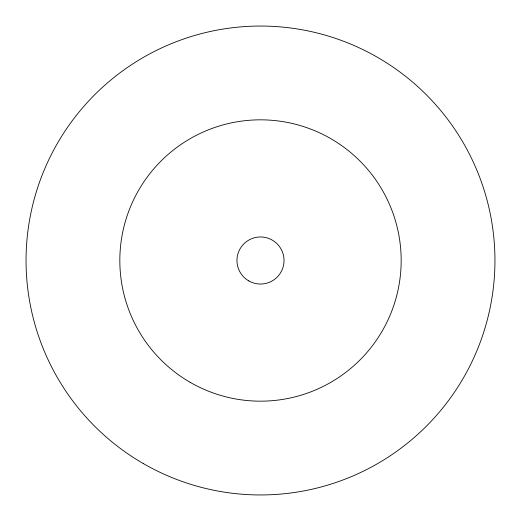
<?xml version="1.0" encoding="UTF-8"?>
<svg xmlns="http://www.w3.org/2000/svg" width="521" height="521" viewBox="0 0 521 521"><rect width="100%" height="100%" fill="white"/><g stroke="black" fill="none" stroke-linecap="round" stroke-linejoin="round"><path stroke-width="0.78" d="M190.165 382.323A140.67 140.67 0 0 0 401.17 260.5A140.67 140.67 0 0 0 190.165 138.677A140.67 140.67 0 0 0 190.165 382.323M143.275 463.54A234.45 234.45 0 0 0 494.95 260.5A234.45 234.45 0 0 0 143.275 57.46A234.45 234.45 0 0 0 143.275 463.54M248.732 280.884A23.536 23.536 0 0 0 284.036 260.5A23.536 23.536 0 0 0 248.732 240.116A23.536 23.536 0 0 0 248.732 280.884"/></g></svg>
